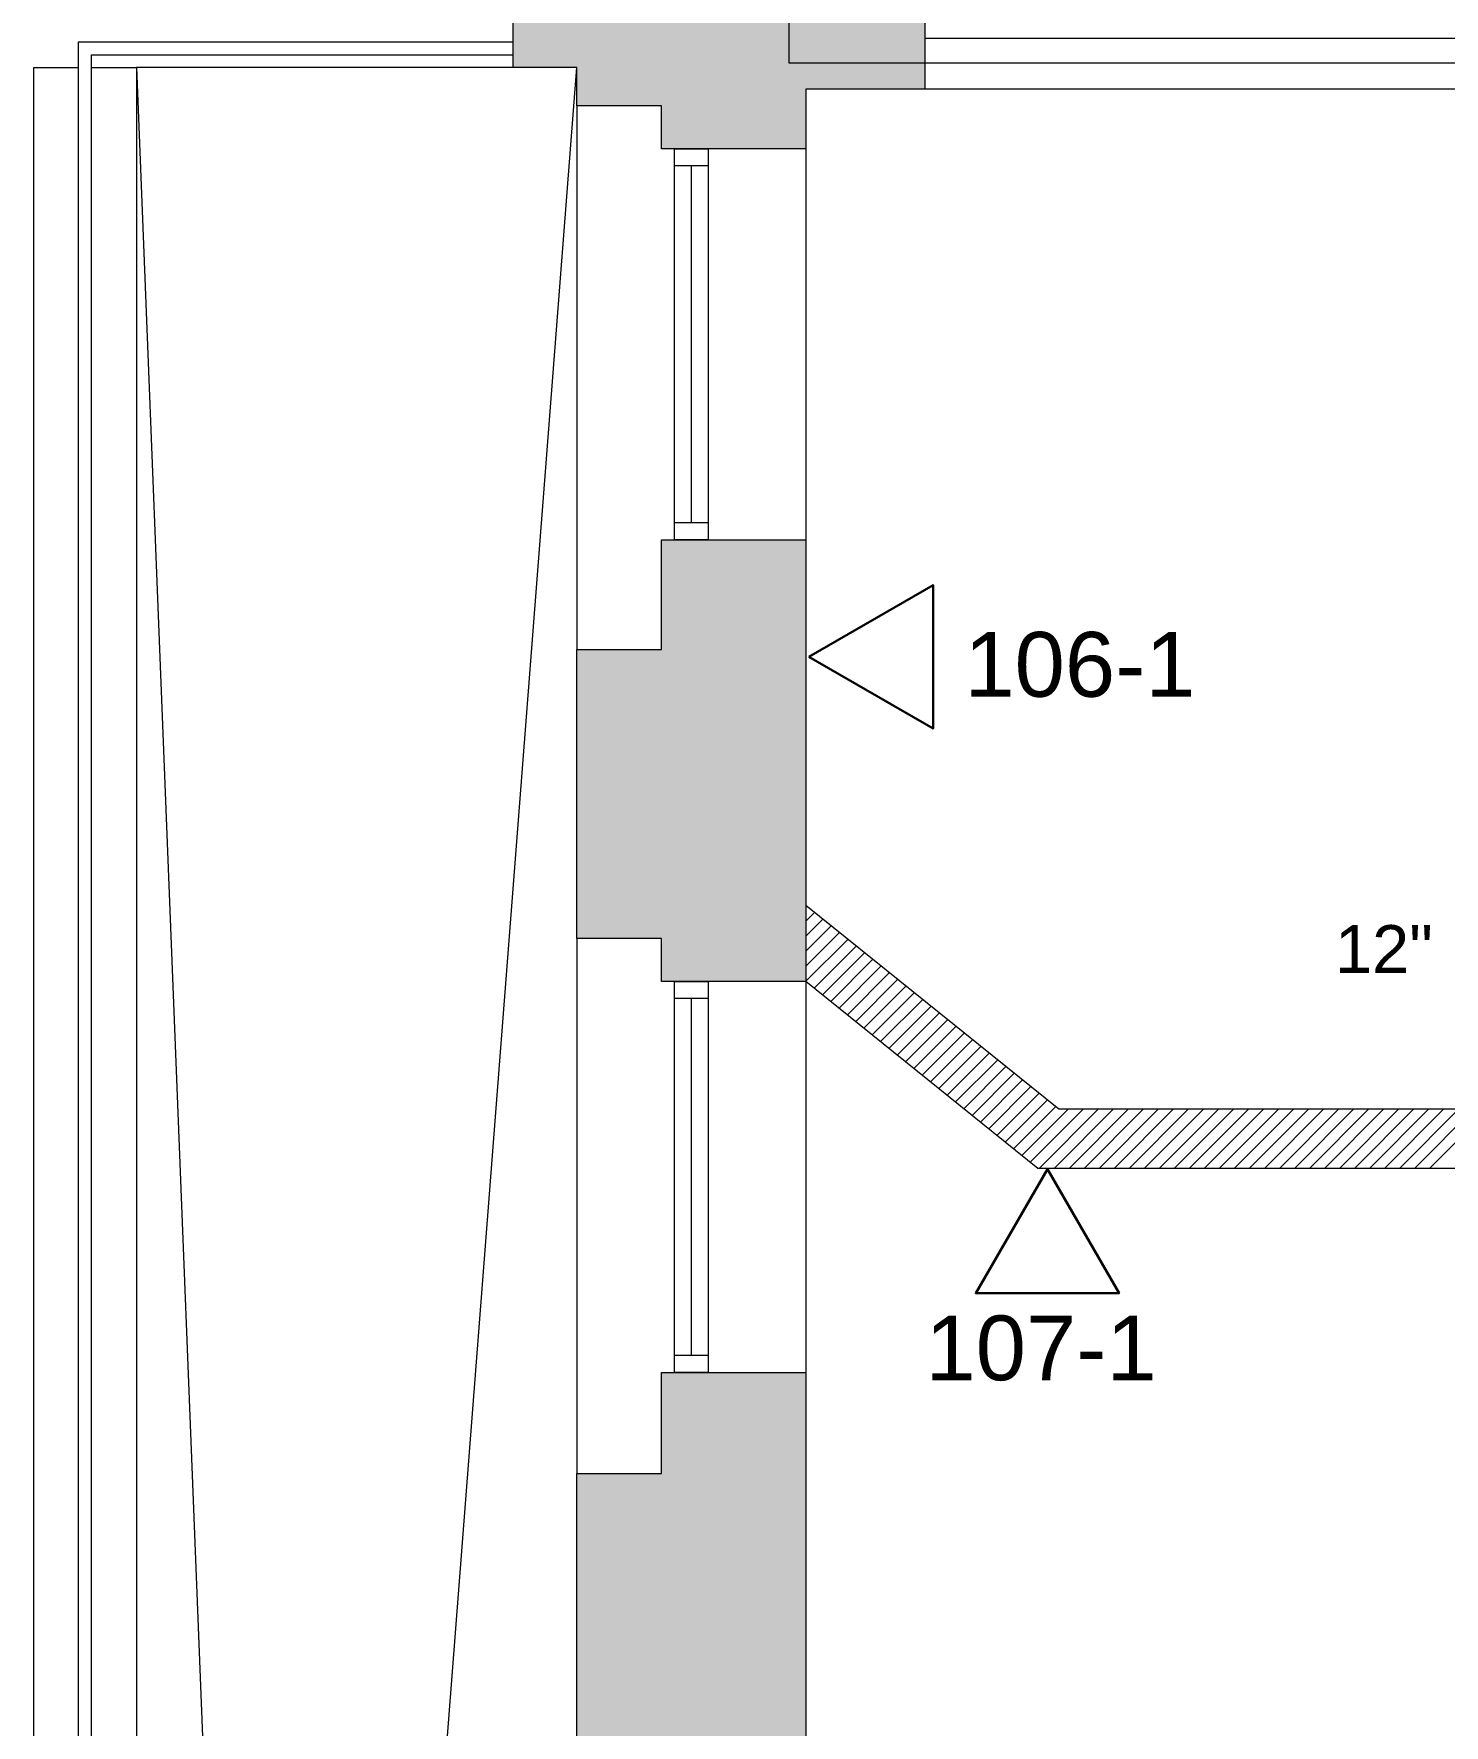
# Model space of a CAD drawing. Header units: inches. Extents: x 891 to 14187, y -1169 to 3232.
# Drawn here: x 4613.9 to 4779.9, y 2244.9 to 2444 of the extents above; entities that cross this region are included whole.
import ezdxf

# ---------------------------------------------------------------- set-up
doc = ezdxf.new("R2010")
doc.units = ezdxf.units.IN
doc.header["$MEASUREMENT"] = 0
doc.linetypes.add('IMPORT-IMPORT-CENTER2', pattern=[1.125, 0.75, -0.125, 0.125, -0.125])
doc.linetypes.add('IMPORT-IMPORT-PHANTOM2', pattern=[1.25, 0.625, -0.125, 0.125, -0.125, 0.125, -0.125])
doc.layers.add('_DROPS_IDFS', color=7, linetype='Continuous')
for name, color, linetype, lineweight in [('_OPTEC_LAYER', 1, 'Continuous', 30), ('A-Grid', 7, 'IMPORT-IMPORT-CENTER2', 9), ('A-Hatch', 7, 'Continuous', 9), ('A-HATCH-1HR', 7, 'Continuous', 9), ('A-RAILING', 7, 'Continuous', 9), ('A-WALL-INT NEW', 7, 'Continuous', 9), ('EX-EXT-CORE', 7, 'Continuous', 9), ('EX-Windows', 7, 'Continuous', 9), ('G-ANNO-TEXT', 7, 'Continuous', 9), ('MUC-EXST_COND', 7, 'Continuous', 9), ('MUC-LOW_WALL', 7, 'Continuous', 9), ('WALL TYPE', 7, 'IMPORT-IMPORT-PHANTOM2', 9)]:
    doc.layers.add(name, color=color, linetype=linetype, lineweight=lineweight)
doc.styles.add('Arial', font='arial.ttf', dxfattribs={"height": 7.623})
doc.styles.add('Arial_4', font='arial.ttf', dxfattribs={"height": 9})

msp = doc.modelspace()

# ---------------------------------------------------------------- hatches: boundary and pattern name
at = {"layer": 'A-Hatch'}
for points in [[(4704.79, 2430.41), (4704.79, 2437.42), (4718.79, 2437.42), (4718.79, 2463.42), (4708.79, 2463.42), (4708.79, 2471.89), (4696.79, 2471.89), (4696.79, 2469.49), (4677.79, 2469.49), (4677.79, 2464.99), (4670.29, 2464.99), (4670.29, 2439.99), (4677.79, 2439.99), (4677.79, 2435.49), (4687.79, 2435.49), (4687.79, 2430.41)], [(4687.79, 2332.41), (4704.79, 2332.41), (4704.79, 2384.41), (4687.79, 2384.41), (4687.79, 2371.49), (4677.79, 2371.49), (4677.79, 2337.49), (4687.79, 2337.49)]]:
    msp.add_hatch(color=9, dxfattribs=at).paths.add_polyline_path(points)
h = msp.add_hatch(color=9, dxfattribs=at)
h.paths.add_polyline_path([(4687.79, 2041.49), (4704.79, 2041.49), (4704.79, 2092.41), (4687.79, 2092.41), (4687.79, 2079.49), (4677.79, 2079.49), (4677.79, 2046.56), (4687.79, 2046.56)])
h.paths.add_polyline_path([(4687.79, 2138.41), (4704.79, 2138.41), (4704.79, 2189.49), (4687.79, 2189.49), (4687.79, 2176.56), (4677.79, 2176.56), (4677.79, 2143.49), (4687.79, 2143.49)])
h.paths.add_polyline_path([(4704.79, 2235.49), (4704.79, 2286.41), (4687.79, 2286.41), (4687.79, 2274.49), (4677.79, 2274.49), (4677.79, 2241.56), (4687.79, 2241.56), (4687.79, 2235.49), (4700.12, 2235.49)])

# ---------------------------------------------------------------- linework, layer by layer
at = {"layer": '_DROPS_IDFS', "color": 1, "lineweight": 30}
for points in [[(4705.14, 2370.62), (4719.76, 2362.18), (4719.76, 2379.06)], [(4733.21, 2310.34), (4724.77, 2295.72), (4741.66, 2295.72)]]:
    msp.add_lwpolyline(points, close=True, dxfattribs=at)
at = {"layer": 'A-Grid', "color": 8, "linetype": 'Continuous'}
for p, q in [((4613.87, 2439.99), (4619.14, 2439.99)), ((4620.64, 2439.99), (4625.94, 2439.99)), ((4625.94, 2439.99), (4640.64, 2069.19)), ((4670.29, 2439.99), (4625.94, 2439.99)), ((4625.94, 2439.99), (4625.94, 1571.99)), ((4649.09, 2069.19), (4677.79, 2439.99))]:
    msp.add_line(p, q, dxfattribs=at)
at = {"layer": 'A-HATCH-1HR', "color": 8}
for p, q in [((4704.79, 2341.29), (4704.85, 2341.36)), ((4704.79, 2339.53), (4705.83, 2340.57)), ((4704.79, 2337.76), (4706.8, 2339.78)), ((4704.79, 2335.99), (4707.78, 2338.99)), ((4704.79, 2334.22), (4708.76, 2338.2)), ((4704.79, 2332.46), (4709.74, 2337.41)), ((4705.74, 2331.64), (4710.72, 2336.62)), ((4706.72, 2330.86), (4711.7, 2335.83)), ((4707.7, 2330.07), (4712.68, 2335.04)), ((4708.68, 2329.28), (4713.66, 2334.26)), ((4709.66, 2328.49), (4714.63, 2333.47)), ((4710.64, 2327.7), (4715.61, 2332.68)), ((4711.61, 2326.91), (4716.59, 2331.89)), ((4712.59, 2326.12), (4717.57, 2331.1)), ((4713.57, 2325.33), (4718.55, 2330.31)), ((4714.55, 2324.54), (4719.53, 2329.52)), ((4715.53, 2323.75), (4720.51, 2328.73)), ((4716.51, 2322.97), (4721.49, 2327.94)), ((4717.49, 2322.18), (4722.46, 2327.15)), ((4718.47, 2321.39), (4723.44, 2326.37)), ((4719.44, 2320.6), (4724.42, 2325.58)), ((4720.42, 2319.81), (4725.4, 2324.79)), ((4721.4, 2319.02), (4726.38, 2324)), ((4722.38, 2318.23), (4727.36, 2323.21)), ((4723.36, 2317.44), (4728.34, 2322.42)), ((4724.34, 2316.65), (4729.32, 2321.63)), ((4725.32, 2315.86), (4730.3, 2320.84)), ((4726.3, 2315.08), (4731.27, 2320.05)), ((4727.27, 2314.29), (4732.25, 2319.26)), ((4728.25, 2313.5), (4733.23, 2318.48)), ((4729.23, 2312.71), (4734.21, 2317.69)), ((4730.21, 2311.92), (4735.71, 2317.42)), ((4731.19, 2311.13), (4737.48, 2317.42)), ((4732.24, 2310.42), (4739.24, 2317.42)), ((4734.01, 2310.42), (4741.01, 2317.42)), ((4735.78, 2310.42), (4742.78, 2317.42)), ((4737.55, 2310.42), (4744.55, 2317.42)), ((4739.31, 2310.42), (4746.31, 2317.42)), ((4741.08, 2310.42), (4748.08, 2317.42)), ((4742.85, 2310.42), (4749.85, 2317.42)), ((4744.62, 2310.42), (4751.62, 2317.42)), ((4746.39, 2310.42), (4753.39, 2317.42)), ((4748.15, 2310.42), (4755.15, 2317.42)), ((4749.92, 2310.42), (4756.92, 2317.42)), ((4751.69, 2310.42), (4758.69, 2317.42)), ((4753.46, 2310.42), (4760.46, 2317.42)), ((4755.22, 2310.42), (4762.22, 2317.42)), ((4756.99, 2310.42), (4763.99, 2317.42)), ((4758.76, 2310.42), (4765.76, 2317.42)), ((4760.53, 2310.42), (4767.53, 2317.42)), ((4762.3, 2310.42), (4769.3, 2317.42)), ((4764.06, 2310.42), (4771.06, 2317.42)), ((4765.83, 2310.42), (4772.83, 2317.42)), ((4767.6, 2310.42), (4774.6, 2317.42)), ((4769.37, 2310.42), (4776.37, 2317.42)), ((4771.13, 2310.42), (4778.13, 2317.42)), ((4772.9, 2310.42), (4779.9, 2317.42)), ((4774.67, 2310.42), (4781.67, 2317.42)), ((4776.44, 2310.42), (4783.44, 2317.42)), ((4778.21, 2310.42), (4785.21, 2317.42))]:
    msp.add_line(p, q, dxfattribs=at)
at = {"layer": 'A-RAILING', "color": 8}
for p, q in [((4619.14, 1567.21), (4619.14, 2442.99)), ((4619.14, 2442.99), (4670.29, 2442.99)), ((4620.64, 1568.71), (4620.64, 2441.49)), ((4620.64, 2441.49), (4670.29, 2441.49))]:
    msp.add_line(p, q, dxfattribs=at)
at = {"layer": 'A-WALL-INT NEW', "color": 8}
for p, q in [((4704.79, 2341.41), (4734.55, 2317.42)), ((4732.08, 2310.42), (4704.79, 2332.41)), ((4734.55, 2317.42), (4786.21, 2317.42)), ((4869.25, 2310.42), (4732.08, 2310.42))]:
    msp.add_line(p, q, dxfattribs=at)
at = {"layer": 'EX-EXT-CORE', "color": 8, "flags": 128}
for points in [[(4863.57, 2437.42), (4704.79, 2437.42), (4704.79, 2430.41), (4687.79, 2430.41), (4687.79, 2435.49), (4677.79, 2435.49), (4677.79, 2439.99), (4670.29, 2439.99), (4670.29, 2464.99), (4677.79, 2464.99), (4677.79, 2469.49), (4696.79, 2469.49), (4696.79, 2471.89), (4708.79, 2471.89), (4708.79, 2463.42), (4718.79, 2463.42), (4718.79, 2437.42)], [(4881.57, 2436.42), (5008.27, 2436.42), (5008.27, 2443.42), (4718.79, 2443.42)], [(4704.79, 2286.41), (4704.79, 2235.49), (4687.79, 2235.49), (4687.79, 2241.56), (4677.79, 2241.56), (4677.79, 2274.49), (4687.79, 2274.49), (4687.79, 2286.41), (4704.79, 2286.41), (4704.79, 2246.42)]]:
    msp.add_lwpolyline(points, dxfattribs=at)
msp.add_lwpolyline([(4687.79, 2371.49), (4687.79, 2384.41), (4704.79, 2384.41), (4704.79, 2332.41), (4687.79, 2332.41), (4687.79, 2337.49), (4677.79, 2337.49), (4677.79, 2371.49)], close=True, dxfattribs=at)
at = {"layer": 'EX-Windows', "color": 8}
for p, q in [((4689.29, 2384.41), (4689.29, 2430.41)), ((4689.29, 2430.41), (4693.29, 2430.41)), ((4693.29, 2430.41), (4693.29, 2384.41)), ((4693.29, 2428.41), (4689.29, 2428.41)), ((4691.29, 2386.41), (4691.29, 2428.41)), ((4693.29, 2386.41), (4689.29, 2386.41)), ((4693.29, 2384.41), (4689.29, 2384.41)), ((4689.29, 2286.41), (4689.29, 2332.41)), ((4689.29, 2332.41), (4693.29, 2332.41)), ((4693.29, 2332.41), (4693.29, 2286.41)), ((4693.29, 2330.41), (4689.29, 2330.41)), ((4691.29, 2288.41), (4691.29, 2330.41)), ((4693.29, 2288.41), (4689.29, 2288.41)), ((4693.29, 2286.41), (4689.29, 2286.41))]:
    msp.add_line(p, q, dxfattribs=at)
at = {"layer": 'MUC-EXST_COND', "color": 8}
msp.add_line((4613.87, 1422.01), (4613.87, 2439.99), dxfattribs=at)
at = {"layer": 'MUC-LOW_WALL', "color": 8}
for p, q in [((4677.79, 2435.49), (4677.79, 2371.49)), ((4704.79, 2430.41), (4704.79, 2384.41)), ((4677.79, 2337.49), (4677.79, 2274.49)), ((4704.79, 2332.41), (4704.79, 2286.41))]:
    msp.add_line(p, q, dxfattribs=at)
at = {"layer": 'WALL TYPE', "color": 8, "linetype": 'Continuous'}
for p, q in [((4702.78, 2565.72), (4702.78, 2440.53)), ((4702.78, 2440.53), (5002.93, 2440.53))]:
    msp.add_line(p, q, dxfattribs=at)

# ---------------------------------------------------------------- texts
at = {"layer": '_OPTEC_LAYER', "char_height": 7.623, "attachment_point": 1, "style": 'Arial'}
for s, insert in [('106-1', (4723.43, 2373.55)), ('107-1', (4718.85, 2293.1))]:
    msp.add_mtext_dynamic_manual_height_columns(s, width=5.9059, gutter_width=1, heights=[0.748], dxfattribs=dict(at, insert=insert))
at = {"layer": 'G-ANNO-TEXT', "style": 'Arial_4'}
msp.add_text('12"', height=5.625, dxfattribs=at).set_placement((4767.08, 2333.42))

doc.saveas('drawing.dxf')
